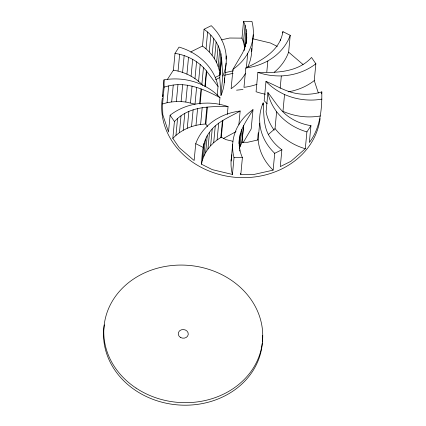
<?xml version="1.0" encoding="UTF-8"?>
<svg xmlns="http://www.w3.org/2000/svg" width="426" height="426" viewBox="0 0 426 426"><rect width="100%" height="100%" fill="white"/><g stroke="black" fill="none" stroke-linecap="round" stroke-linejoin="round"><path stroke-width="0.64" d="M246.345 67.883L247.74 53.261L248.48 52.004A56.418 48.713 5.4 0 0 251.931 21.369L243.565 21.3L245.072 25.219L246.702 33.319L246.42 41.492L244.247 49.405L242.474 53.165L232.958 69.347L231.126 88.699A56.418 48.713 5.4 0 0 244.327 75.306L245.552 73.458M243.23 142.508L251.17 129.003L253.001 109.652C247.405 119.706 239.3 129.483 239.156 141.581C239.013 147.119 240.163 152.636 242.394 157.7L240.802 174.527L253.182 174.628L273.125 170.144L274.717 153.317A56.418 48.713 5.4 0 1 259.956 124.871L259.652 120.388A56.418 48.713 5.4 0 1 263.161 102.89C264.083 114.365 263.193 126.895 269.812 136.975C272.944 141.986 277.102 146.299 281.884 149.755L280.292 166.587L290.905 161.316L305.309 148.738L306.901 131.906L310.953 125.67C303.264 124.445 295.836 121.612 289.382 117.23C280.111 111.085 274.695 101.037 267.917 92.543L266.09 111.894A56.418 48.713 5.4 0 0 273.204 128.812L274.158 130.228M219.294 104.716L219.965 97.623A56.418 48.713 5.4 0 0 204.129 85.823L199.496 83.698A56.418 48.713 5.4 0 0 163.999 79.864L162.407 96.697L162.945 94.838M227.33 114.349L228.059 106.612A56.418 48.713 5.4 0 0 207.744 103.087L202.568 103.225A56.418 48.713 5.4 0 0 170.107 115.222L168.515 132.049L162.785 114.658L162.562 103.939L164.148 87.106L163.999 79.864M162.562 103.939L167.045 102.735L168.637 85.908C186.615 81.441 204.405 89.417 219.965 97.623M167.418 79.39L173.414 70.157L175.006 53.33L179.058 47.089A56.418 48.713 5.4 0 1 208.069 65.726L210.923 69.539A56.418 48.713 5.4 0 1 218.037 86.457L217.185 95.488M167.045 102.735L171.662 101.942L173.254 85.109M202.701 85.312C196.194 78.182 187.36 73.421 178.052 71.078L179.644 54.251L175.006 53.33M238.869 124.562L240.152 111.016A56.418 48.713 5.4 0 0 220.801 116.708L216.472 119.072A56.418 48.713 5.4 0 0 195.736 143.684L194.144 160.511L179.213 147.689L172.828 138.359L174.42 121.527L170.107 115.222M171.662 101.942L176.364 101.553L177.956 84.726M172.828 138.359L175.959 135.356L177.551 118.529C191.231 106.234 210.843 106.372 228.059 106.612M182.578 72.399L184.17 55.572L179.644 54.251M176.364 101.553L181.098 101.58L182.69 84.753M175.959 135.356L179.431 132.656L181.023 115.829M186.934 74.103L188.526 57.276L184.17 55.572M179.431 132.656L183.212 130.281L184.804 113.454M196.61 87.293L195.017 104.12L185.816 102.022L187.408 85.189M191.088 76.174L192.674 59.347L188.526 57.276M183.212 130.281L187.264 128.258L188.856 111.426M190.475 102.868L192.062 86.041M194.98 78.597L196.572 61.765L192.674 59.347M187.264 128.258L191.54 126.602L193.132 109.77M198.591 81.334L200.177 64.507L196.572 61.765M215.327 77.388L219.997 75.067C218.975 63.357 211.946 52.787 202.483 46.072L204.07 29.24L211.243 25.682A56.418 48.713 5.4 0 1 225.998 54.129L226.302 58.612A56.418 48.713 5.4 0 1 222.793 76.105L220.961 95.461L219.757 77.591L221.584 58.24M191.54 126.602L195.997 125.335L197.589 108.502M199.592 103.822L201.003 88.933M201.865 84.369L203.458 67.542L200.177 64.507M200.103 104.05L201.509 89.167M206.03 48.862L207.622 32.035L204.07 29.24M195.997 125.335L200.598 124.467L202.19 107.634M204.906 86.371L206.37 70.838L203.458 67.542M205.215 86.792L206.685 71.259M209.251 51.945L210.838 35.118L207.622 32.035M253.001 109.652A56.418 48.713 5.4 0 0 239.801 123.045L237.479 126.996A56.418 48.713 5.4 0 0 234.028 157.631L232.436 174.458L212.302 169.644L201.466 164.196C202.313 153.254 202.414 141.31 209.523 132.23C216.903 121.729 229.481 117.203 240.152 111.016M200.598 124.467L205.284 124.003L206.876 107.176M212.1 55.289L213.692 38.457L210.838 35.118M201.466 164.196L202.403 160.203L203.995 143.37M207.611 126.559L205.854 123.993L207.446 107.16M202.403 160.203L203.804 156.321L205.391 139.494M203.804 156.321L205.651 152.593L207.244 135.766M214.55 58.852L216.142 42.02L213.692 38.457M205.651 152.593L207.931 149.057L209.523 132.23M216.584 62.601L218.176 45.768L216.142 42.02M207.931 149.057L210.62 145.751L212.212 128.918M218.171 66.499L219.763 49.666L218.176 45.768M219.305 70.503L220.892 53.676L219.763 49.666M219.96 74.577L221.552 57.744L220.892 53.676M210.62 145.751L213.687 142.699L215.279 125.872M213.687 142.699L217.106 139.946L218.698 123.119M225.966 59.145L226.275 55.912M224.305 82.442L226.131 63.085M217.106 139.946L220.833 137.513L222.425 120.686M220.833 137.513L221.312 137.252L222.899 120.425M244.859 48.399L243.48 42.046L241.973 38.127L243.565 21.3M231.089 161.06L232.681 144.233M243.48 42.046L245.072 25.219M244.125 50.699L244.247 49.405M244.535 46.067L246.121 29.24M245.413 46.913L246.702 33.319M246.191 43.889L246.798 37.419M274.312 72.202A56.418 48.713 5.4 0 0 288.626 52.142L290.218 35.315L282.901 31.63C279.951 50.832 261.633 60.487 245.802 67.984L243.976 87.335A56.418 48.713 5.4 0 0 256.985 84.3M238.97 143.519L239.534 137.507M239.226 145.793L240.386 133.498M239.71 151.054L239.833 149.76M239.364 148.653L240.12 146.422L241.707 129.595M240.12 146.422L241.893 142.667L243.48 125.835M241.893 142.667L243.736 125.404M251.686 51.594L253.278 34.767M318.355 93.028L314.26 80.605L315.852 63.778L311.539 57.467C298.008 72.399 276.517 72.899 257.895 72.388L256.069 91.739A56.418 48.713 5.4 0 0 265.425 94.199M273.125 170.144A56.418 48.713 5.4 0 1 258.364 141.698L258.092 139.914L259.684 123.087M262.98 104.828L263.161 102.89M266.804 71.983L267.842 60.982L269.482 59.928A56.418 48.713 5.4 0 0 290.218 35.315M310.953 125.67L309.361 142.497C320.24 128.231 322.083 109.306 321.806 91.888C314.308 94.215 306.326 94.833 298.551 93.805C286.842 92.346 276.666 85.876 265.989 81.377L264.163 100.728A56.418 48.713 5.4 0 0 267.193 103.72M280.441 40.8L280.564 39.506M282.779 32.924L282.901 31.63M268.396 134.44L275.031 128.647L276.623 111.82L275.036 109.455A56.418 48.713 5.4 0 1 267.917 92.543M280.17 88.257L281.33 75.961L283.386 75.775A56.418 48.713 5.4 0 0 315.852 63.778M265.989 81.377A56.418 48.713 5.4 0 0 281.831 93.177L284.547 94.567L282.955 111.399L284.872 112.129A56.418 48.713 5.4 0 0 320.368 115.963M321.619 93.832L321.806 91.888M247.687 53.639L246.153 55.955A56.418 48.713 5.4 0 1 232.958 69.347M174.42 121.527L177.551 118.529M190.875 52.206L191.87 51.344L202.483 46.072M223.373 138.525L236.02 131.623M215.673 79.619L219.757 77.591M274.717 153.317L281.884 149.755M267.842 60.982L265.153 62.287A56.418 48.713 5.4 0 1 245.802 67.984M164.148 87.106L168.637 85.908M221.227 39.906L229.593 38.026L241.973 38.127M225.301 72.601L233.326 70.796M224.443 75.264L233.086 73.32M258.092 139.914L247.597 142.279L242.144 142.231M236.552 90.179L242.98 89.497M205.284 124.003L205.854 123.993M234.028 157.631L242.394 157.7M281.33 75.961L278.215 75.913A56.418 48.713 5.4 0 1 257.895 72.388M181.098 101.58L185.816 102.022M284.547 94.567L286.464 95.296A56.418 48.713 5.4 0 0 321.955 99.13M173.414 70.157L178.052 71.078M252.868 38.803L270.473 43.015L277.315 46.455M232.937 141.294L226.078 139.653L221.312 137.252M195.736 143.684L203.058 147.364M276.623 111.82L277.885 113.268A56.418 48.713 5.4 0 0 306.901 131.906M275.031 128.647L276.293 130.1A56.418 48.713 5.4 0 0 305.309 148.738M288.626 52.142L303.067 64.539M206.37 70.838L218.037 86.457M240.37 173.409L240.802 174.527M221.552 57.744L222.793 76.105M314.26 80.605A56.418 48.713 5.4 0 1 288.184 91.851M320.128 118.487A79.571 68.703 5.4 0 1 231.467 176.891A79.571 68.703 5.4 0 1 162.349 97.959M262.288 343.399A79.571 68.703 5.4 0 1 174.495 404.578A79.571 68.703 5.4 0 1 104.322 324.873M262.432 335.379A79.571 68.703 5.4 0 1 262.384 342.073M232.436 174.458A56.418 48.713 5.4 0 1 231.488 157.242M231.59 156.608A56.418 48.713 5.4 0 1 231.952 154.723M251.755 48.394A56.418 48.713 5.4 0 1 247.474 67.67M224.475 77.963A56.418 48.713 5.4 0 1 220.961 95.461M257.821 139.744A56.418 48.713 5.4 0 1 258.305 132.72M180.278 337.296A5.027 4.34 5.4 0 0 188.249 334.485A5.027 4.34 5.4 0 0 181.258 329.841A5.027 4.34 5.4 0 0 180.278 337.296M136.022 388.059A79.571 68.703 5.4 0 0 262.24 343.505A79.571 68.703 5.4 0 0 151.523 270.057A79.571 68.703 5.4 0 0 136.022 388.059"/></g></svg>
